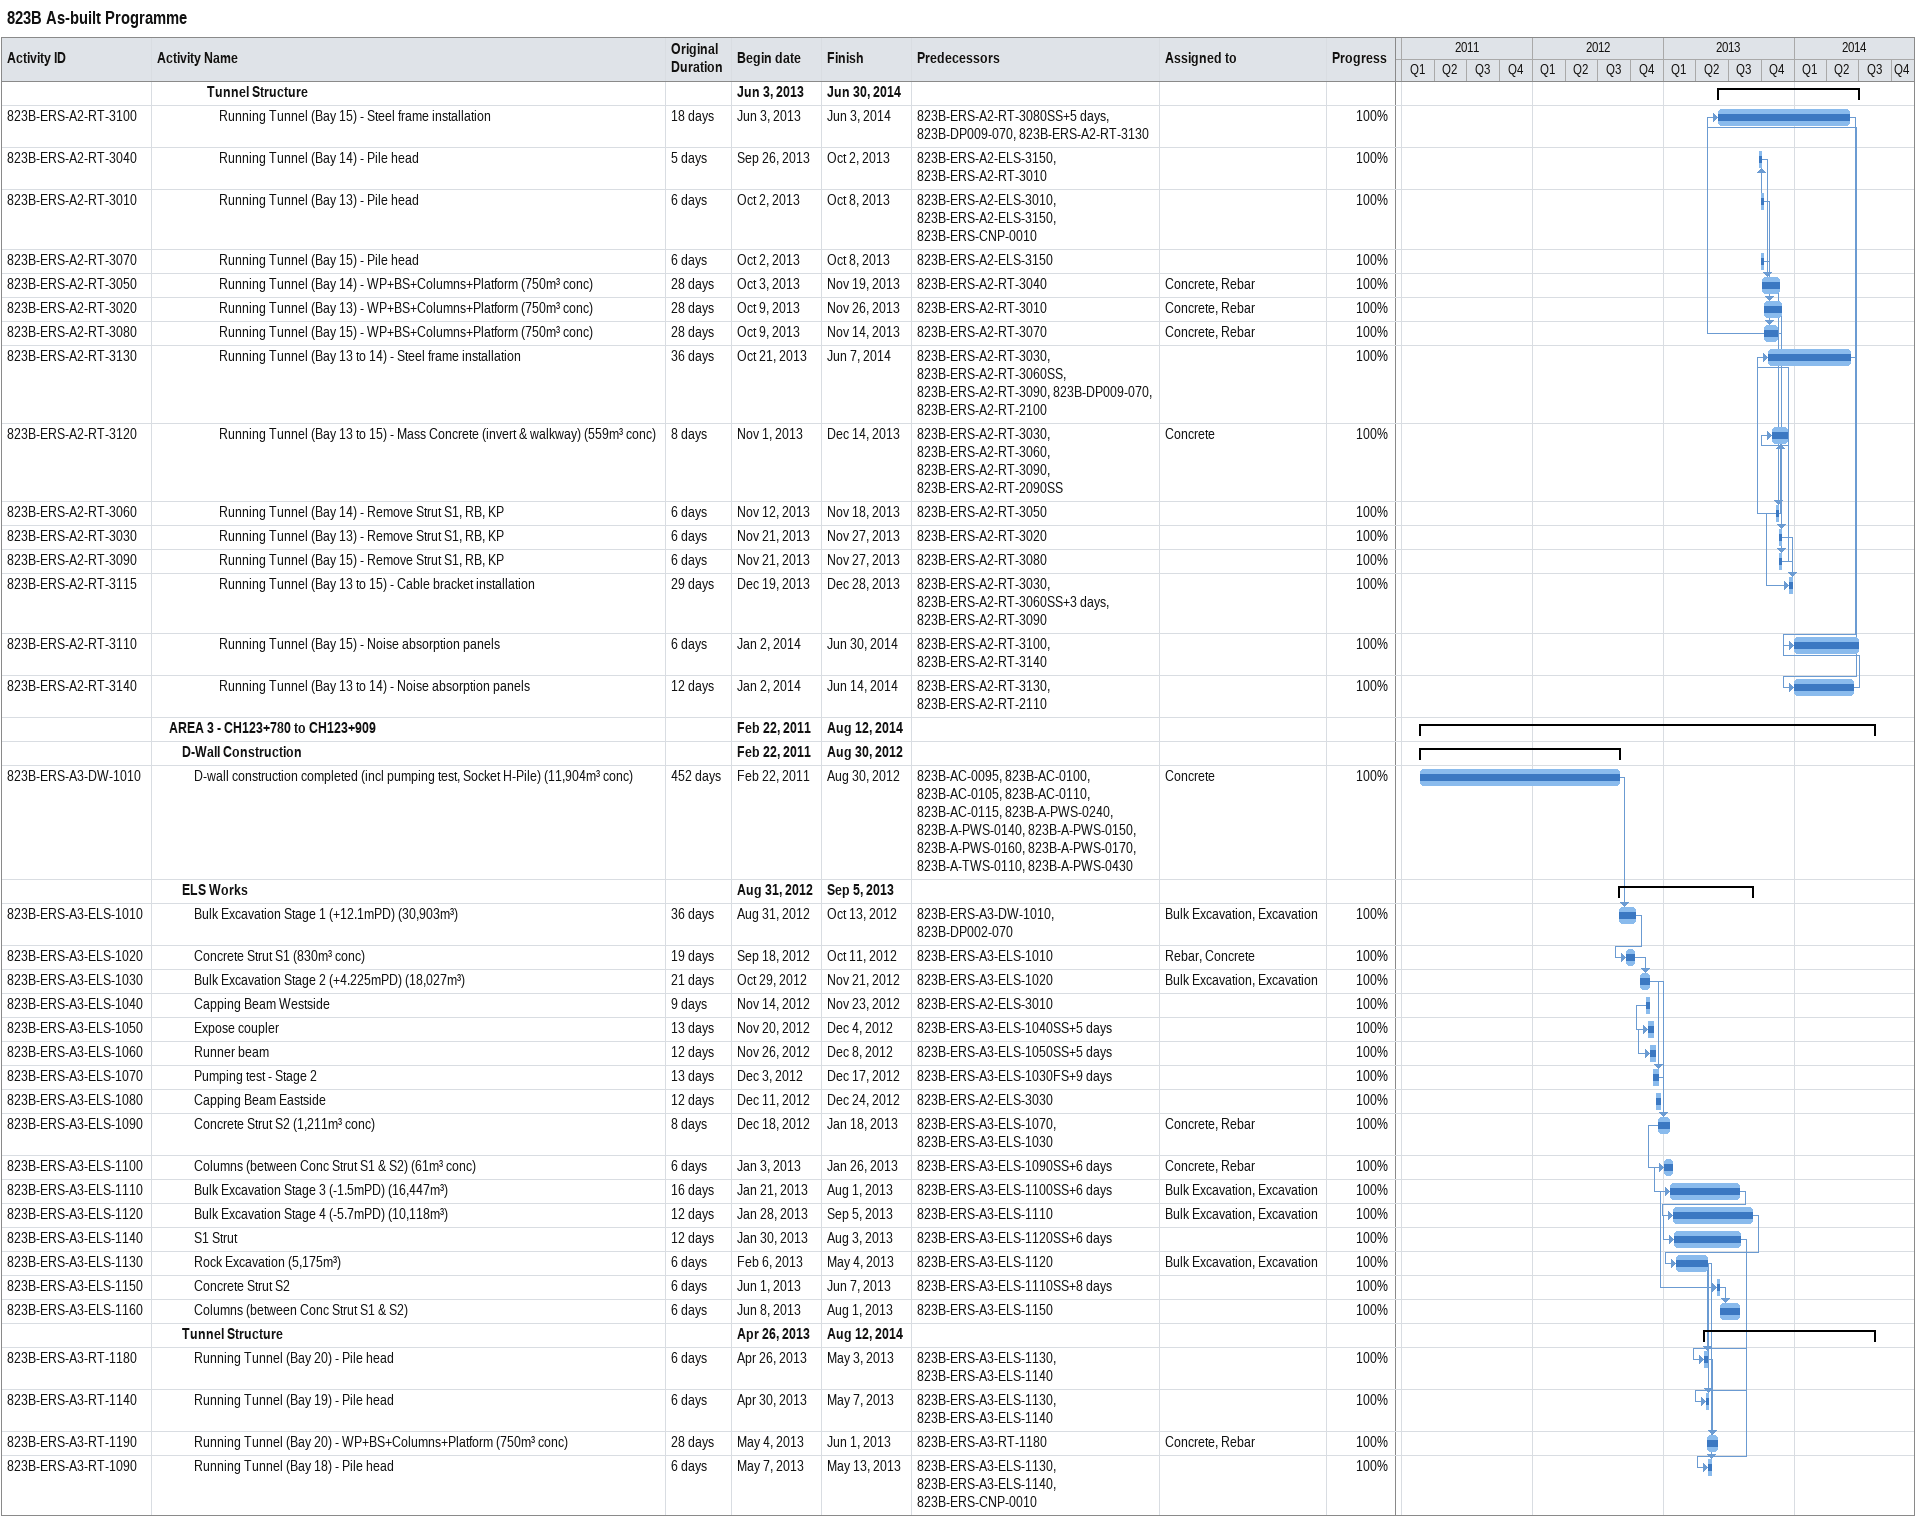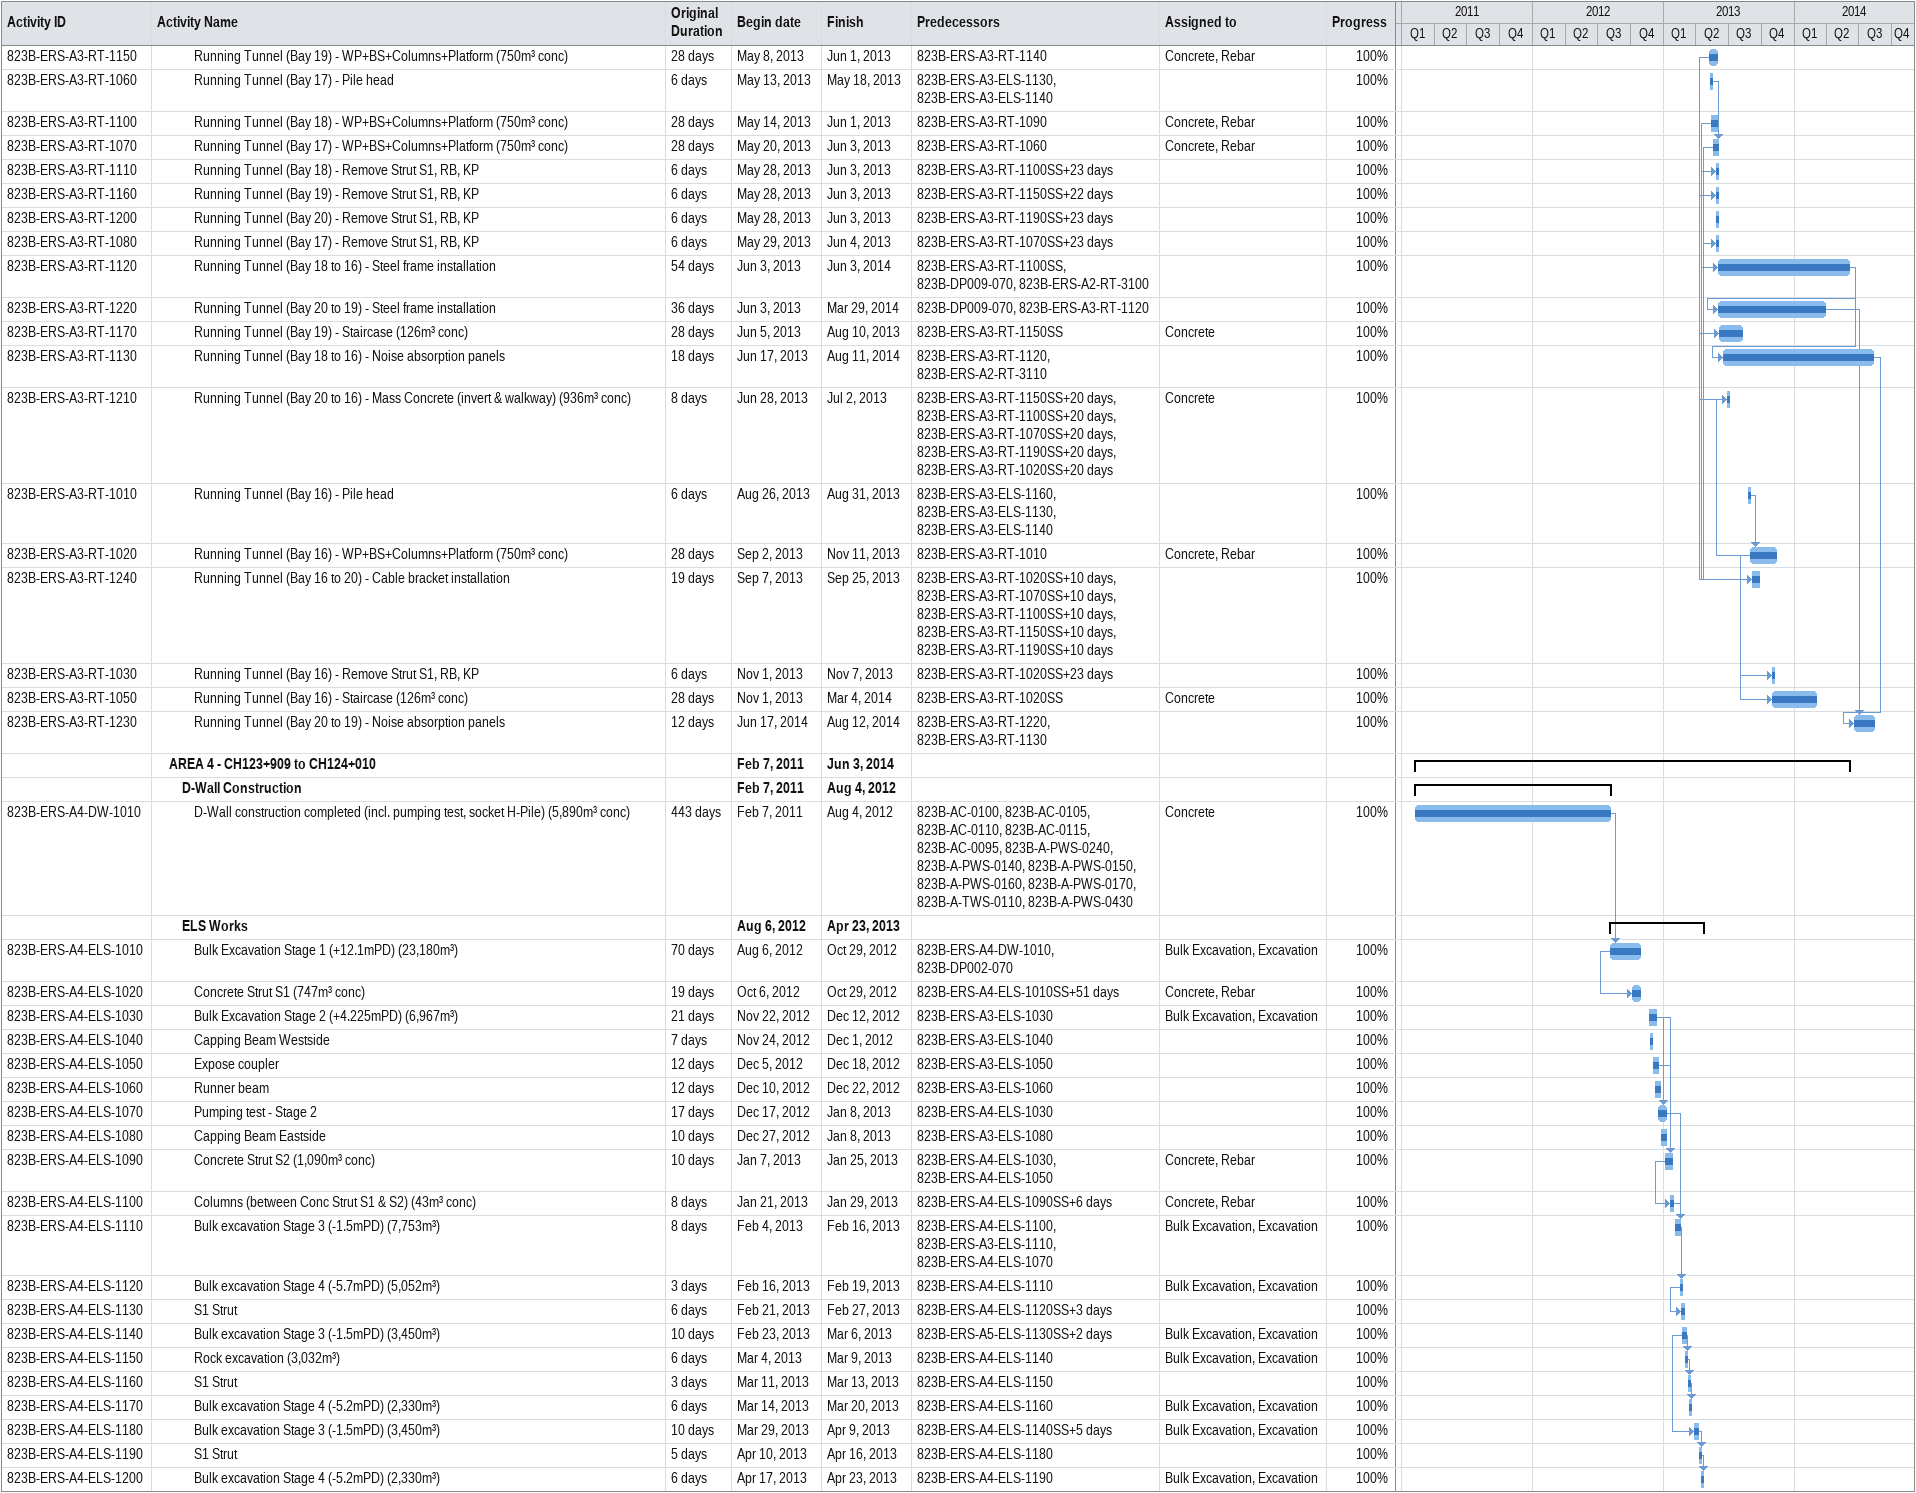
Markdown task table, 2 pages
823B As-built Programme

| ID | Level | Task | Original duration | Start | Finish | Predecessors | Resources | % complete |
|---|---|---|---|---|---|---|---|---|
|  | 5 | **Tunnel Structure** |  | 2013-06-03 | 2014-06-30 |  |  |  |
| 823B-ERS-A2-RT-3100 | 6 | Running Tunnel (Bay 15) - Steel frame installation | 18d | 2013-06-03 | 2014-06-03 | 823B-ERS-A2-RT-3080SS+5d, 823B-DP009-070, 823B-ERS-A2-RT-3130 |  | 100 |
| 823B-ERS-A2-RT-3040 | 6 | Running Tunnel (Bay 14) - Pile head | 5d | 2013-09-26 | 2013-10-02 | 823B-ERS-A2-ELS-3150, 823B-ERS-A2-RT-3010 |  | 100 |
| 823B-ERS-A2-RT-3010 | 6 | Running Tunnel (Bay 13) - Pile head | 6d | 2013-10-02 | 2013-10-08 | 823B-ERS-A2-ELS-3010, 823B-ERS-A2-ELS-3150, 823B-ERS-CNP-0010 |  | 100 |
| 823B-ERS-A2-RT-3070 | 6 | Running Tunnel (Bay 15) - Pile head | 6d | 2013-10-02 | 2013-10-08 | 823B-ERS-A2-ELS-3150 |  | 100 |
| 823B-ERS-A2-RT-3050 | 6 | Running Tunnel (Bay 14) - WP+BS+Columns+Platform (750m³ conc) | 28d | 2013-10-03 | 2013-11-19 | 823B-ERS-A2-RT-3040 | Concrete, Rebar | 100 |
| 823B-ERS-A2-RT-3020 | 6 | Running Tunnel (Bay 13) - WP+BS+Columns+Platform (750m³ conc) | 28d | 2013-10-09 | 2013-11-26 | 823B-ERS-A2-RT-3010 | Concrete, Rebar | 100 |
| 823B-ERS-A2-RT-3080 | 6 | Running Tunnel (Bay 15) - WP+BS+Columns+Platform (750m³ conc) | 28d | 2013-10-09 | 2013-11-14 | 823B-ERS-A2-RT-3070 | Concrete, Rebar | 100 |
| 823B-ERS-A2-RT-3130 | 6 | Running Tunnel (Bay 13 to 14) - Steel frame installation | 36d | 2013-10-21 | 2014-06-07 | 823B-ERS-A2-RT-3030, 823B-ERS-A2-RT-3060SS, 823B-ERS-A2-RT-3090, 823B-DP009-070, 823B-ERS-A2-RT-2100 |  | 100 |
| 823B-ERS-A2-RT-3120 | 6 | Running Tunnel (Bay 13 to 15) - Mass Concrete (invert & walkway) (559m³ conc) | 8d | 2013-11-01 | 2013-12-14 | 823B-ERS-A2-RT-3030, 823B-ERS-A2-RT-3060, 823B-ERS-A2-RT-3090, 823B-ERS-A2-RT-2090SS | Concrete | 100 |
| 823B-ERS-A2-RT-3060 | 6 | Running Tunnel (Bay 14) - Remove Strut S1, RB, KP | 6d | 2013-11-12 | 2013-11-18 | 823B-ERS-A2-RT-3050 |  | 100 |
| 823B-ERS-A2-RT-3030 | 6 | Running Tunnel (Bay 13) - Remove Strut S1, RB, KP | 6d | 2013-11-21 | 2013-11-27 | 823B-ERS-A2-RT-3020 |  | 100 |
| 823B-ERS-A2-RT-3090 | 6 | Running Tunnel (Bay 15) - Remove Strut S1, RB, KP | 6d | 2013-11-21 | 2013-11-27 | 823B-ERS-A2-RT-3080 |  | 100 |
| 823B-ERS-A2-RT-3115 | 6 | Running Tunnel (Bay 13 to 15) - Cable bracket installation | 29d | 2013-12-19 | 2013-12-28 | 823B-ERS-A2-RT-3030, 823B-ERS-A2-RT-3060SS+3d, 823B-ERS-A2-RT-3090 |  | 100 |
| 823B-ERS-A2-RT-3110 | 6 | Running Tunnel (Bay 15) - Noise absorption panels | 6d | 2014-01-02 | 2014-06-30 | 823B-ERS-A2-RT-3100, 823B-ERS-A2-RT-3140 |  | 100 |
| 823B-ERS-A2-RT-3140 | 6 | Running Tunnel (Bay 13 to 14) - Noise absorption panels | 12d | 2014-01-02 | 2014-06-14 | 823B-ERS-A2-RT-3130, 823B-ERS-A2-RT-2110 |  | 100 |
|  | 2 | **AREA 3 - CH123+780 to CH123+909** |  | 2011-02-22 | 2014-08-12 |  |  |  |
|  | 3 | **D-Wall Construction** |  | 2011-02-22 | 2012-08-30 |  |  |  |
| 823B-ERS-A3-DW-1010 | 4 | D-wall construction completed (incl pumping test, Socket H-Pile) (11,904m³ conc) | 452d | 2011-02-22 | 2012-08-30 | 823B-AC-0095, 823B-AC-0100, 823B-AC-0105, 823B-AC-0110, 823B-AC-0115, 823B-A-PWS-0240, 823B-A-PWS-0140, 823B-A-PWS-0150, 823B-A-PWS-0160, 823B-A-PWS-0170, 823B-A-TWS-0110, 823B-A-PWS-0430 | Concrete | 100 |
|  | 3 | **ELS Works** |  | 2012-08-31 | 2013-09-05 |  |  |  |
| 823B-ERS-A3-ELS-1010 | 4 | Bulk Excavation Stage 1 (+12.1mPD) (30,903m³) | 36d | 2012-08-31 | 2012-10-13 | 823B-ERS-A3-DW-1010, 823B-DP002-070 | Bulk Excavation, Excavation | 100 |
| 823B-ERS-A3-ELS-1020 | 4 | Concrete Strut S1 (830m³ conc) | 19d | 2012-09-18 | 2012-10-11 | 823B-ERS-A3-ELS-1010 | Rebar, Concrete | 100 |
| 823B-ERS-A3-ELS-1030 | 4 | Bulk Excavation Stage 2 (+4.225mPD) (18,027m³) | 21d | 2012-10-29 | 2012-11-21 | 823B-ERS-A3-ELS-1020 | Bulk Excavation, Excavation | 100 |
| 823B-ERS-A3-ELS-1040 | 4 | Capping Beam Westside | 9d | 2012-11-14 | 2012-11-23 | 823B-ERS-A2-ELS-3010 |  | 100 |
| 823B-ERS-A3-ELS-1050 | 4 | Expose coupler | 13d | 2012-11-20 | 2012-12-04 | 823B-ERS-A3-ELS-1040SS+5d |  | 100 |
| 823B-ERS-A3-ELS-1060 | 4 | Runner beam | 12d | 2012-11-26 | 2012-12-08 | 823B-ERS-A3-ELS-1050SS+5d |  | 100 |
| 823B-ERS-A3-ELS-1070 | 4 | Pumping test - Stage 2 | 13d | 2012-12-03 | 2012-12-17 | 823B-ERS-A3-ELS-1030FS+9d |  | 100 |
| 823B-ERS-A3-ELS-1080 | 4 | Capping Beam Eastside | 12d | 2012-12-11 | 2012-12-24 | 823B-ERS-A2-ELS-3030 |  | 100 |
| 823B-ERS-A3-ELS-1090 | 4 | Concrete Strut S2 (1,211m³ conc) | 8d | 2012-12-18 | 2013-01-18 | 823B-ERS-A3-ELS-1070, 823B-ERS-A3-ELS-1030 | Concrete, Rebar | 100 |
| 823B-ERS-A3-ELS-1100 | 4 | Columns (between Conc Strut S1 & S2) (61m³ conc) | 6d | 2013-01-03 | 2013-01-26 | 823B-ERS-A3-ELS-1090SS+6d | Concrete, Rebar | 100 |
| 823B-ERS-A3-ELS-1110 | 4 | Bulk Excavation Stage 3 (-1.5mPD) (16,447m³) | 16d | 2013-01-21 | 2013-08-01 | 823B-ERS-A3-ELS-1100SS+6d | Bulk Excavation, Excavation | 100 |
| 823B-ERS-A3-ELS-1120 | 4 | Bulk Excavation Stage 4 (-5.7mPD) (10,118m³) | 12d | 2013-01-28 | 2013-09-05 | 823B-ERS-A3-ELS-1110 | Bulk Excavation, Excavation | 100 |
| 823B-ERS-A3-ELS-1140 | 4 | S1 Strut | 12d | 2013-01-30 | 2013-08-03 | 823B-ERS-A3-ELS-1120SS+6d |  | 100 |
| 823B-ERS-A3-ELS-1130 | 4 | Rock Excavation (5,175m³) | 6d | 2013-02-06 | 2013-05-04 | 823B-ERS-A3-ELS-1120 | Bulk Excavation, Excavation | 100 |
| 823B-ERS-A3-ELS-1150 | 4 | Concrete Strut S2 | 6d | 2013-06-01 | 2013-06-07 | 823B-ERS-A3-ELS-1110SS+8d |  | 100 |
| 823B-ERS-A3-ELS-1160 | 4 | Columns (between Conc Strut S1 & S2) | 6d | 2013-06-08 | 2013-08-01 | 823B-ERS-A3-ELS-1150 |  | 100 |
|  | 3 | **Tunnel Structure** |  | 2013-04-26 | 2014-08-12 |  |  |  |
| 823B-ERS-A3-RT-1180 | 4 | Running Tunnel (Bay 20) - Pile head | 6d | 2013-04-26 | 2013-05-03 | 823B-ERS-A3-ELS-1130, 823B-ERS-A3-ELS-1140 |  | 100 |
| 823B-ERS-A3-RT-1140 | 4 | Running Tunnel (Bay 19) - Pile head | 6d | 2013-04-30 | 2013-05-07 | 823B-ERS-A3-ELS-1130, 823B-ERS-A3-ELS-1140 |  | 100 |
| 823B-ERS-A3-RT-1190 | 4 | Running Tunnel (Bay 20) - WP+BS+Columns+Platform (750m³ conc) | 28d | 2013-05-04 | 2013-06-01 | 823B-ERS-A3-RT-1180 | Concrete, Rebar | 100 |
| 823B-ERS-A3-RT-1090 | 4 | Running Tunnel (Bay 18) - Pile head | 6d | 2013-05-07 | 2013-05-13 | 823B-ERS-A3-ELS-1130, 823B-ERS-A3-ELS-1140, 823B-ERS-CNP-0010 |  | 100 |
| 823B-ERS-A3-RT-1150 | 4 | Running Tunnel (Bay 19) - WP+BS+Columns+Platform (750m³ conc) | 28d | 2013-05-08 | 2013-06-01 | 823B-ERS-A3-RT-1140 | Concrete, Rebar | 100 |
| 823B-ERS-A3-RT-1060 | 4 | Running Tunnel (Bay 17) - Pile head | 6d | 2013-05-13 | 2013-05-18 | 823B-ERS-A3-ELS-1130, 823B-ERS-A3-ELS-1140 |  | 100 |
| 823B-ERS-A3-RT-1100 | 4 | Running Tunnel (Bay 18) - WP+BS+Columns+Platform (750m³ conc) | 28d | 2013-05-14 | 2013-06-01 | 823B-ERS-A3-RT-1090 | Concrete, Rebar | 100 |
| 823B-ERS-A3-RT-1070 | 4 | Running Tunnel (Bay 17) - WP+BS+Columns+Platform (750m³ conc) | 28d | 2013-05-20 | 2013-06-03 | 823B-ERS-A3-RT-1060 | Concrete, Rebar | 100 |
| 823B-ERS-A3-RT-1110 | 4 | Running Tunnel (Bay 18) - Remove Strut S1, RB, KP | 6d | 2013-05-28 | 2013-06-03 | 823B-ERS-A3-RT-1100SS+23d |  | 100 |
| 823B-ERS-A3-RT-1160 | 4 | Running Tunnel (Bay 19) - Remove Strut S1, RB, KP | 6d | 2013-05-28 | 2013-06-03 | 823B-ERS-A3-RT-1150SS+22d |  | 100 |
| 823B-ERS-A3-RT-1200 | 4 | Running Tunnel (Bay 20) - Remove Strut S1, RB, KP | 6d | 2013-05-28 | 2013-06-03 | 823B-ERS-A3-RT-1190SS+23d |  | 100 |
| 823B-ERS-A3-RT-1080 | 4 | Running Tunnel (Bay 17) - Remove Strut S1, RB, KP | 6d | 2013-05-29 | 2013-06-04 | 823B-ERS-A3-RT-1070SS+23d |  | 100 |
| 823B-ERS-A3-RT-1120 | 4 | Running Tunnel (Bay 18 to 16) - Steel frame installation | 54d | 2013-06-03 | 2014-06-03 | 823B-ERS-A3-RT-1100SS, 823B-DP009-070, 823B-ERS-A2-RT-3100 |  | 100 |
| 823B-ERS-A3-RT-1220 | 4 | Running Tunnel (Bay 20 to 19) - Steel frame installation | 36d | 2013-06-03 | 2014-03-29 | 823B-DP009-070, 823B-ERS-A3-RT-1120 |  | 100 |
| 823B-ERS-A3-RT-1170 | 4 | Running Tunnel (Bay 19) - Staircase (126m³ conc) | 28d | 2013-06-05 | 2013-08-10 | 823B-ERS-A3-RT-1150SS | Concrete | 100 |
| 823B-ERS-A3-RT-1130 | 4 | Running Tunnel (Bay 18 to 16) - Noise absorption panels | 18d | 2013-06-17 | 2014-08-11 | 823B-ERS-A3-RT-1120, 823B-ERS-A2-RT-3110 |  | 100 |
| 823B-ERS-A3-RT-1210 | 4 | Running Tunnel (Bay 20 to 16) - Mass Concrete (invert & walkway) (936m³ conc) | 8d | 2013-06-28 | 2013-07-02 | 823B-ERS-A3-RT-1150SS+20d, 823B-ERS-A3-RT-1100SS+20d, 823B-ERS-A3-RT-1070SS+20d, 823B-ERS-A3-RT-1190SS+20d, 823B-ERS-A3-RT-1020SS+20d | Concrete | 100 |
| 823B-ERS-A3-RT-1010 | 4 | Running Tunnel (Bay 16) - Pile head | 6d | 2013-08-26 | 2013-08-31 | 823B-ERS-A3-ELS-1160, 823B-ERS-A3-ELS-1130, 823B-ERS-A3-ELS-1140 |  | 100 |
| 823B-ERS-A3-RT-1020 | 4 | Running Tunnel (Bay 16) - WP+BS+Columns+Platform (750m³ conc) | 28d | 2013-09-02 | 2013-11-11 | 823B-ERS-A3-RT-1010 | Concrete, Rebar | 100 |
| 823B-ERS-A3-RT-1240 | 4 | Running Tunnel (Bay 16 to 20) - Cable bracket installation | 19d | 2013-09-07 | 2013-09-25 | 823B-ERS-A3-RT-1020SS+10d, 823B-ERS-A3-RT-1070SS+10d, 823B-ERS-A3-RT-1100SS+10d, 823B-ERS-A3-RT-1150SS+10d, 823B-ERS-A3-RT-1190SS+10d |  | 100 |
| 823B-ERS-A3-RT-1030 | 4 | Running Tunnel (Bay 16) - Remove Strut S1, RB, KP | 6d | 2013-11-01 | 2013-11-07 | 823B-ERS-A3-RT-1020SS+23d |  | 100 |
| 823B-ERS-A3-RT-1050 | 4 | Running Tunnel (Bay 16) - Staircase (126m³ conc) | 28d | 2013-11-01 | 2014-03-04 | 823B-ERS-A3-RT-1020SS | Concrete | 100 |
| 823B-ERS-A3-RT-1230 | 4 | Running Tunnel (Bay 20 to 19) - Noise absorption panels | 12d | 2014-06-17 | 2014-08-12 | 823B-ERS-A3-RT-1220, 823B-ERS-A3-RT-1130 |  | 100 |
|  | 2 | **AREA 4 - CH123+909 to CH124+010** |  | 2011-02-07 | 2014-06-03 |  |  |  |
|  | 3 | **D-Wall Construction** |  | 2011-02-07 | 2012-08-04 |  |  |  |
| 823B-ERS-A4-DW-1010 | 4 | D-Wall construction completed (incl. pumping test, socket H-Pile) (5,890m³ conc) | 443d | 2011-02-07 | 2012-08-04 | 823B-AC-0100, 823B-AC-0105, 823B-AC-0110, 823B-AC-0115, 823B-AC-0095, 823B-A-PWS-0240, 823B-A-PWS-0140, 823B-A-PWS-0150, 823B-A-PWS-0160, 823B-A-PWS-0170, 823B-A-TWS-0110, 823B-A-PWS-0430 | Concrete | 100 |
|  | 3 | **ELS Works** |  | 2012-08-06 | 2013-04-23 |  |  |  |
| 823B-ERS-A4-ELS-1010 | 4 | Bulk Excavation Stage 1 (+12.1mPD) (23,180m³) | 70d | 2012-08-06 | 2012-10-29 | 823B-ERS-A4-DW-1010, 823B-DP002-070 | Bulk Excavation, Excavation | 100 |
| 823B-ERS-A4-ELS-1020 | 4 | Concrete Strut S1 (747m³ conc) | 19d | 2012-10-06 | 2012-10-29 | 823B-ERS-A4-ELS-1010SS+51d | Concrete, Rebar | 100 |
| 823B-ERS-A4-ELS-1030 | 4 | Bulk Excavation Stage 2 (+4.225mPD) (6,967m³) | 21d | 2012-11-22 | 2012-12-12 | 823B-ERS-A3-ELS-1030 | Bulk Excavation, Excavation | 100 |
| 823B-ERS-A4-ELS-1040 | 4 | Capping Beam Westside | 7d | 2012-11-24 | 2012-12-01 | 823B-ERS-A3-ELS-1040 |  | 100 |
| 823B-ERS-A4-ELS-1050 | 4 | Expose coupler | 12d | 2012-12-05 | 2012-12-18 | 823B-ERS-A3-ELS-1050 |  | 100 |
| 823B-ERS-A4-ELS-1060 | 4 | Runner beam | 12d | 2012-12-10 | 2012-12-22 | 823B-ERS-A3-ELS-1060 |  | 100 |
| 823B-ERS-A4-ELS-1070 | 4 | Pumping test - Stage 2 | 17d | 2012-12-17 | 2013-01-08 | 823B-ERS-A4-ELS-1030 |  | 100 |
| 823B-ERS-A4-ELS-1080 | 4 | Capping Beam Eastside | 10d | 2012-12-27 | 2013-01-08 | 823B-ERS-A3-ELS-1080 |  | 100 |
| 823B-ERS-A4-ELS-1090 | 4 | Concrete Strut S2 (1,090m³ conc) | 10d | 2013-01-07 | 2013-01-25 | 823B-ERS-A4-ELS-1030, 823B-ERS-A4-ELS-1050 | Concrete, Rebar | 100 |
| 823B-ERS-A4-ELS-1100 | 4 | Columns (between Conc Strut S1 & S2) (43m³ conc) | 8d | 2013-01-21 | 2013-01-29 | 823B-ERS-A4-ELS-1090SS+6d | Concrete, Rebar | 100 |
| 823B-ERS-A4-ELS-1110 | 4 | Bulk excavation Stage 3 (-1.5mPD) (7,753m³) | 8d | 2013-02-04 | 2013-02-16 | 823B-ERS-A4-ELS-1100, 823B-ERS-A3-ELS-1110, 823B-ERS-A4-ELS-1070 | Bulk Excavation, Excavation | 100 |
| 823B-ERS-A4-ELS-1120 | 4 | Bulk excavation Stage 4 (-5.7mPD) (5,052m³) | 3d | 2013-02-16 | 2013-02-19 | 823B-ERS-A4-ELS-1110 | Bulk Excavation, Excavation | 100 |
| 823B-ERS-A4-ELS-1130 | 4 | S1 Strut | 6d | 2013-02-21 | 2013-02-27 | 823B-ERS-A4-ELS-1120SS+3d |  | 100 |
| 823B-ERS-A4-ELS-1140 | 4 | Bulk excavation Stage 3 (-1.5mPD) (3,450m³) | 10d | 2013-02-23 | 2013-03-06 | 823B-ERS-A5-ELS-1130SS+2d | Bulk Excavation, Excavation | 100 |
| 823B-ERS-A4-ELS-1150 | 4 | Rock excavation (3,032m³) | 6d | 2013-03-04 | 2013-03-09 | 823B-ERS-A4-ELS-1140 | Bulk Excavation, Excavation | 100 |
| 823B-ERS-A4-ELS-1160 | 4 | S1 Strut | 3d | 2013-03-11 | 2013-03-13 | 823B-ERS-A4-ELS-1150 |  | 100 |
| 823B-ERS-A4-ELS-1170 | 4 | Bulk excavation Stage 4 (-5.2mPD) (2,330m³) | 6d | 2013-03-14 | 2013-03-20 | 823B-ERS-A4-ELS-1160 | Bulk Excavation, Excavation | 100 |
| 823B-ERS-A4-ELS-1180 | 4 | Bulk excavation Stage 3 (-1.5mPD) (3,450m³) | 10d | 2013-03-29 | 2013-04-09 | 823B-ERS-A4-ELS-1140SS+5d | Bulk Excavation, Excavation | 100 |
| 823B-ERS-A4-ELS-1190 | 4 | S1 Strut | 5d | 2013-04-10 | 2013-04-16 | 823B-ERS-A4-ELS-1180 |  | 100 |
| 823B-ERS-A4-ELS-1200 | 4 | Bulk excavation Stage 4 (-5.2mPD) (2,330m³) | 6d | 2013-04-17 | 2013-04-23 | 823B-ERS-A4-ELS-1190 | Bulk Excavation, Excavation | 100 |
